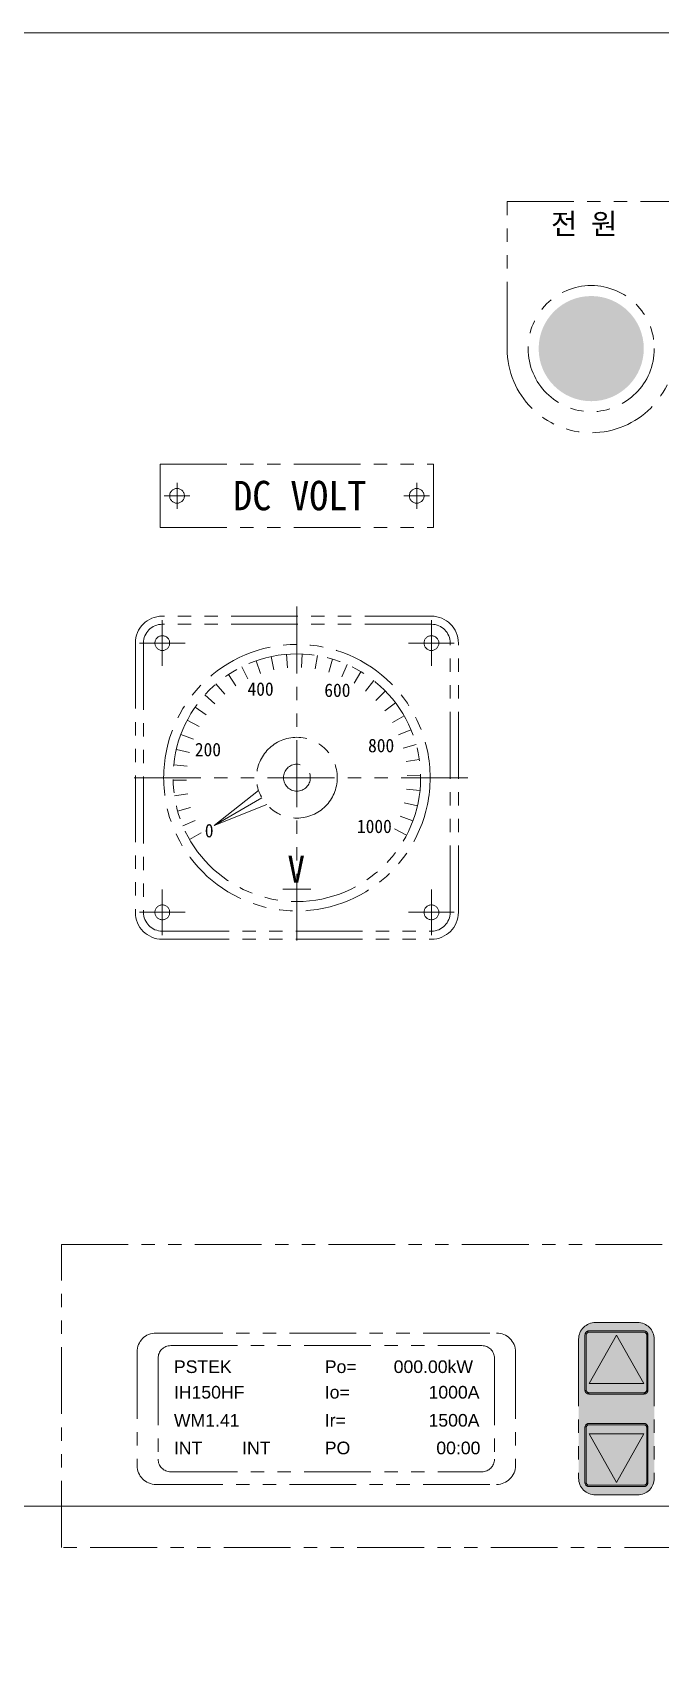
# Model space of a CAD drawing. Header units: millimetres. Extents: x -32759 to 129432, y 390 to 54305.
# Drawn here: x 15169.6 to 15318.8, y 22913 to 23303.2 of the extents above; entities that cross this region are included whole.
import ezdxf
from ezdxf.enums import TextEntityAlignment as Align

# ---------------------------------------------------------------- set-up
doc = ezdxf.new("R2010")
doc.units = ezdxf.units.MM
doc.linetypes.add('PHANTOM2', pattern=[31.75, 15.875, -3.175, 3.175, -3.175, 3.175, -3.175])
doc.linetypes.add('PHANTOMX2', pattern=[5, 2.5, -0.5, 0.5, -0.5, 0.5, -0.5])
doc.layers.add('_BODY', color=7, linetype='Continuous', lineweight=13)
doc.styles.add('HAN', font='')
doc.styles.add('ROAMNS', font='romans.shx', dxfattribs={"width": 0.8, "bigfont": 'whgtxt.shx'})
doc.styles.get("Standard").update_dxf_attribs({"font": 'arial.ttf'})
doc.styles.get('HAN').set_extended_font_data('GulimChe')
doc.dimstyles.new('20 작은 한덕_도면칫수', dxfattribs={"dimscale": 20, "dimtxt": 3.3, "dimasz": 3.5, "dimexe": 0.65, "dimexo": 1.25, "dimgap": 1, "dimtad": 1, "dimdec": 0, "dimdsep": 46, "dimtxsty": 'ROAMNS', "dimcen": 0, "dimclrd": 7, "dimclre": 7, "dimclrt": 2, "dimadec": 0, "dimazin": 2, "dimtp": 0.1, "dimtm": 0.1, "dimtfac": 0.71, "dimtdec": 0, "dimtmove": 0, "dimatfit": 3, "dimfxl": 1, "dimlwd": -1, "dimlwe": -1, "dimarcsym": 1})

# ---------------------------------------------------------------- blocks, each defined once
blk = doc.blocks.new('A$C3C491120')
at = {"linetype": 'PHANTOM2'}
blk.add_hatch(color=6, dxfattribs=at).paths.add_polyline_path([(113.5, 285, 1), (138.5, 285, 1)])
h = blk.add_hatch(color=6, dxfattribs=at)
h.paths.add_polyline_path([(141, 49.5, 0.414214), (137, 53.5), (127, 53.5, 0.414214), (123, 49.5), (123, 16.5, 0.414214), (127, 12.5), (137, 12.5, 0.414214), (141, 16.5)])
h.paths.add_polyline_path([(138.5, 36.5), (125.5, 36.5, -0.414214), (124.5, 37.5), (124.5, 50.5, -0.414214), (125.5, 51.5), (138.5, 51.5, -0.414214), (139.5, 50.5), (139.5, 37.5, -0.414214)], flags=16)
h.paths.add_polyline_path([(138.5, 36.8), (125.5, 36.8, -0.414214), (124.8, 37.5), (124.8, 50.5, -0.414214), (125.5, 51.2), (138.5, 51.2, -0.414214), (139.2, 50.5), (139.2, 37.5, -0.414214)], flags=0)
h.paths.add_polyline_path([(139.5, 28.5), (139.5, 15.5, -0.414214), (138.5, 14.5), (125.5, 14.5, -0.414214), (124.5, 15.5), (124.5, 28.5, -0.414214), (125.5, 29.5), (138.5, 29.5, -0.414214)], flags=16)
h.paths.add_polyline_path([(139.2, 28.5), (139.2, 15.5, -0.414214), (138.5, 14.8), (125.5, 14.8, -0.414214), (124.8, 15.5), (124.8, 28.5, -0.414214), (125.5, 29.2), (138.5, 29.2, -0.414214)], flags=0)
h.paths.add_polyline_path([(138.5, 39), (125.5, 39), (132, 50.5)], flags=0)
h.paths.add_polyline_path([(138.5, 27), (132, 15.5), (125.5, 27)], flags=0)
h = blk.add_hatch(color=6, dxfattribs=at)
h.paths.add_polyline_path([(132, 50.5), (125.5, 39), (138.5, 39)])
h.paths.add_polyline_path([(132, 15.5), (138.5, 27), (125.5, 27)])
at = {"color": 6, "linetype": 'PHANTOM2'}
for p, q in [((106, 320), (146, 320)), ((106, 285), (106, 320)), ((23.5, 257.5), (88.5, 257.5)), ((23.5, 257.5), (23.5, 242.5)), ((88.5, 257.5), (88.5, 242.5)), ((24.42, 250), (30.58, 250)), ((24.42, 250), (30.58, 250)), ((24.42, 250), (30.58, 250)), ((27.5, 253.08), (27.5, 246.92)), ((27.5, 253.08), (27.5, 246.92)), ((27.5, 253.08), (27.5, 246.92)), ((27.5, 253.08), (27.5, 246.92)), ((27.5, 253.08), (27.5, 246.92)), ((81.42, 250), (87.58, 250)), ((81.42, 250), (87.58, 250)), ((81.42, 250), (87.58, 250)), ((81.42, 250), (87.58, 250)), ((81.42, 250), (87.58, 250)), ((84.5, 253.08), (84.5, 246.92)), ((84.5, 253.08), (84.5, 246.92)), ((84.5, 253.08), (84.5, 246.92)), ((84.5, 253.08), (84.5, 246.92)), ((84.5, 253.08), (84.5, 246.92)), ((23.5, 242.5), (88.5, 242.5)), ((56, 223.66), (56, 142.34)), ((88, 221.4), (24, 221.4)), ((24, 220.42), (24, 209.58)), ((88, 219.48), (24, 219.48)), ((88, 220.42), (88, 209.58)), ((17.6, 215.29), (17.6, 150.34)), ((29.42, 215), (18.58, 215)), ((19.52, 215), (19.52, 151)), ((93.42, 215), (82.58, 215)), ((92.48, 151, 0), (92.48, 215, 0)), ((94.4, 151, 0), (94.4, 215, 0)), ((47.37, 207.78), (46.32, 210.8)), ((50.54, 208.67), (49.88, 211.8)), ((53.8, 209.15), (53.54, 212.34)), ((57.1, 209.22), (57.23, 212.41)), ((60.38, 208.87), (60.91, 212.03)), ((63.58, 208.12), (64.51, 211.18)), ((41.48, 204.86), (39.71, 207.52)), ((44.33, 206.5), (42.91, 209.37)), ((66.67, 206.97), (67.97, 209.89)), ((69.59, 205.44), (71.25, 208.18)), ((38.85, 202.86), (36.76, 205.29)), ((72.3, 203.56), (74.29, 206.07)), ((74.75, 201.36), (77.03, 203.6)), ((34.45, 197.98), (31.83, 199.8)), ((36.5, 200.56), (34.12, 202.7)), ((76.9, 198.86), (79.45, 200.8)), ((32.75, 195.16), (29.91, 196.64)), ((78.72, 196.12), (81.5, 197.72)), ((31.41, 192.15), (28.41, 193.26)), ((80.19, 193.17), (83.14, 194.41)), ((30.45, 188.99), (27.34, 189.72)), ((81.27, 190.06), (84.36, 190.92)), ((81.96, 186.83), (85.12, 187.3)), ((29.9, 185.74), (26.72, 186.08)), ((82.23, 183.55), (85.43, 183.62)), ((96.66, 183), (15.34, 183)), ((29.77, 182.45), (26.57, 182.38)), ((46.89, 179.98), (36.31, 171.63)), ((82.1, 180.26), (85.28, 179.92)), ((30.04, 179.17), (26.88, 178.7)), ((30.73, 175.94), (27.64, 175.08)), ((47.69, 178.2), (36.31, 171.63)), ((48.83, 176.62), (36.31, 171.63)), ((81.55, 177.01), (84.66, 176.28)), ((31.81, 172.83), (28.86, 171.59)), ((80.59, 173.85), (83.59, 172.74)), ((33.28, 169.88), (30.5, 168.28)), ((79.25, 170.84), (82.09, 169.36)), ((24, 156.42), (24, 145.58)), ((52.64, 156.53), (59.36, 156.53)), ((88, 156.42), (88, 145.58)), ((29.42, 151), (18.58, 151)), ((93.42, 151), (82.58, 151)), ((24, 146.52), (88, 146.52)), ((24, 144.6), (88, 144.6)), ((0, 72), (372, 72)), ((0, 0), (0, 72)), ((0, 72), (372, 72)), ((0, 0), (0, 72)), ((0, 72), (372, 72)), ((0, 0), (0, 72)), ((0, 72), (372, 72)), ((0, 0), (0, 72)), ((0, 72), (372, 72)), ((0, 0), (0, 72)), ((0, 72), (372, 72)), ((0, 0), (0, 72)), ((22.5, 51), (103.5, 51)), ((125.5, 51.5), (138.5, 51.5)), ((125.5, 51.2), (138.5, 51.2)), ((127, 53.5), (137, 53.5)), ((26, 48), (100, 48)), ((123, 49.5), (123, 16.5)), ((124.5, 50.5), (124.5, 37.5)), ((124.8, 50.5), (124.8, 37.5)), ((132, 50.5), (125.5, 39)), ((132, 50.5), (138.5, 39)), ((139.2, 50.5), (139.2, 37.5)), ((139.5, 50.5), (139.5, 37.5)), ((141, 49.5), (141, 16.5)), ((18, 46.5), (18, 19.5)), ((23, 45), (23, 21)), ((103, 45), (103, 21)), ((108, 46.5), (108, 19.5)), ((125.5, 39), (138.5, 39)), ((125.5, 36.8), (138.5, 36.8)), ((125.5, 36.5), (138.5, 36.5)), ((124.5, 15.5), (124.5, 28.5)), ((124.8, 15.5), (124.8, 28.5)), ((125.5, 29.5), (138.5, 29.5)), ((125.5, 29.2), (138.5, 29.2)), ((139.2, 15.5), (139.2, 28.5)), ((139.5, 15.5), (139.5, 28.5)), ((125.5, 27), (138.5, 27)), ((132, 15.5), (125.5, 27)), ((132, 15.5), (138.5, 27)), ((26, 18), (100, 18)), ((22.5, 15), (103.5, 15)), ((125.5, 14.8), (138.5, 14.8)), ((125.5, 14.5), (138.5, 14.5)), ((127, 12.5), (137, 12.5)), ((372, 0), (0, 0)), ((372, 0), (0, 0)), ((372, 0), (0, 0)), ((372, 0), (0, 0)), ((372, 0), (0, 0)), ((372, 0), (0, 0))]:
    blk.add_line(p, q, dxfattribs=at)
for centre, radius in [((126, 285), 15), ((126, 285), 15), ((126, 285), 15), ((27.5, 250), 1.75), ((84.5, 250), 1.75), ((24, 215), 1.76), ((56, 183), 31.68), ((88, 215), 1.76), ((56, 183), 29.44), ((56, 183), 9.6), ((56, 183), 3.2), ((24, 151), 1.76), ((88, 151), 1.76)]:
    blk.add_circle(centre, radius, dxfattribs=at)
for centre, radius, start, end in [((126, 285), 20, 180, 0), ((24, 215), 6.4, 90, 180), ((24, 215), 4.48, 90, 180), ((88, 215), 6.4, 0, 90), ((88, 215), 4.48, 0, 90), ((24, 151), 6.4, 180, 270), ((24, 151), 4.48, 180, 270), ((88, 151), 6.4, 270, 0), ((88, 151), 4.48, 270, 0), ((22.5, 46.5), 4.5, 90, 180), ((103.5, 46.5), 4.5, 0, 90), ((127, 49.5), 4, 90, 180), ((125.5, 50.5), 1, 90, 180), ((125.5, 50.5), 0.7, 90, 180), ((137, 49.5), 4, 0, 90), ((138.5, 50.5), 1, 0, 90), ((138.5, 50.5), 0.7, 0, 90), ((26, 45), 3, 90, 180), ((100, 45), 3, 0, 90), ((125.5, 37.5), 1, 180, 270), ((125.5, 37.5), 0.7, 180, 270), ((138.5, 37.5), 1, 270, 0), ((138.5, 37.5), 0.7, 270, 0), ((125.5, 28.5), 1, 90, 180), ((125.5, 28.5), 0.7, 90, 180), ((138.5, 28.5), 1, 0, 90), ((138.5, 28.5), 0.7, 0, 90), ((26, 21), 3, 180, 270), ((100, 21), 3, 270, 0), ((22.5, 19.5), 4.5, 180, 270), ((103.5, 19.5), 4.5, 270, 0), ((127, 16.5), 4, 180, 270), ((137, 16.5), 4, 270, 0), ((125.5, 15.5), 1, 180, 270), ((125.5, 15.5), 0.7, 180, 270), ((138.5, 15.5), 1, 270, 0), ((138.5, 15.5), 0.7, 270, 0)]:
    blk.add_arc(centre, radius, start, end, dxfattribs=at)
at = {"color": 6, "linetype": 'PHANTOM2', "style": 'HAN'}
for s, height, p in [('전 원', 5, (116.42, 312.14)), ('DC VOLT', 7, (40.86, 246.57)), ('V', 6.4, (53.77, 158.03))]:
    blk.add_text(s, height=height, dxfattribs=at).set_placement(p)
for s, p in [('400', (44.27, 205.68, -2066.5)), ('600', (62.53, 205.4, -2066.5)), ('200', (31.75, 191.29, -2066.5)), ('800', (72.94, 192.25, -2066.5)), ('0', (34.11, 172.02, -2066.5)), ('1000', (70.3, 173.05, -2066.5))]:
    blk.add_text(s, height=3.2, dxfattribs=at).set_placement(p, align=Align.TOP_LEFT)
at = {"color": 6, "linetype": 'PHANTOM2'}
for s, p in [('PSTEK', (26.76, 41.49)), ('Po=', (62.64, 41.49)), ('000.00kW', (79.02, 41.49)), ('IH150HF', (26.76, 35.42)), ('Io=', (62.64, 35.42)), ('1000A', (87.31, 35.42)), ('WM1.41', (26.76, 28.75)), ('Ir=', (62.64, 28.75)), ('1500A', (87.31, 28.75)), ('INT', (26.76, 22.18)), ('INT', (42.99, 22.18)), ('PO', (62.64, 22.18)), ('00:00', (89.16, 22.18))]:
    blk.add_text(s, height=3, dxfattribs=at).set_placement(p)
blk = doc.blocks.new('sdfgdgsgfsd')
at = {"color": 3}
blk.add_line((145180.15, 6016.72), (146180.15, 6016.72), dxfattribs=at)
blk.add_line((145180.15, 6016.72), (146180.15, 6016.72), dxfattribs=at)
at = {"color": 6, "linetype": 'PHANTOMX2', "ltscale": 100}
blk.add_arc((145240.15, 6016.72), 880, 270, 0, dxfattribs=at)
at = {"color": 6, "linetype": 'PHANTOM2', "ltscale": 40}
blk.add_blockref('A$C3C491120', (145444.15, 5656.65), dxfattribs=at)
blk = doc.blocks.new('*D1527')
at = {"color": 7, "linetype": 'ByBlock', "transparency": 16777216}
for p, q in [((258880.77, 142948.88), (254932.15, 142948.88)), ((254945.15, 135742.86), (254945.15, 142878.88)), ((265299.64, 135672.86), (254932.15, 135672.86))]:
    blk.add_line(p, q, dxfattribs=at)
at = {"color": 7, "transparency": 16777216}
for points in [[(254933.48, 142878.88), (254956.82, 142878.88), (254945.15, 142948.88)], [(254933.48, 135742.86), (254956.82, 135742.86), (254945.15, 135672.86)]]:
    blk.add_solid(points, dxfattribs=at)
at = {"layer": 'Defpoints', "color": 0, "transparency": 16777216}
for p in [(254945.15, 142948.88), (258905.77, 142948.88), (265324.64, 135672.86)]:
    blk.add_point(p, dxfattribs=at)
at = {"color": 2, "transparency": 16777216, "insert": (254892.15, 139310.87), "char_height": 66, "attachment_point": 5, "rotation": 90, "style": 'ROAMNS'}
blk.add_mtext('7276', dxfattribs=at)
blk = doc.blocks.new('*D1528')
at = {"color": 7, "linetype": 'ByBlock', "transparency": 16777216}
for p, q in [((257603.27, 140861.76), (255311.3, 140861.76)), ((255324.3, 135742.86), (255324.3, 140791.76)), ((265301.28, 135672.86), (255311.3, 135672.86))]:
    blk.add_line(p, q, dxfattribs=at)
at = {"color": 7, "transparency": 16777216}
for points in [[(255312.64, 140791.76), (255335.97, 140791.76), (255324.3, 140861.76)], [(255312.64, 135742.86), (255335.97, 135742.86), (255324.3, 135672.86)]]:
    blk.add_solid(points, dxfattribs=at)
at = {"layer": 'Defpoints', "color": 0, "transparency": 16777216}
for p in [(255324.3, 140861.76), (257628.27, 140861.76), (265326.28, 135672.86)]:
    blk.add_point(p, dxfattribs=at)
at = {"color": 2, "transparency": 16777216, "insert": (255271.3, 138267.31), "char_height": 66, "attachment_point": 5, "rotation": 90, "style": 'ROAMNS'}
blk.add_mtext('5189', dxfattribs=at)
blk = doc.blocks.new('sdfgsdfgcxvxbxcv')
blk.add_blockref('sdfgdgsgfsd', (118076.127, 130006.408))
for base, p1, p2, picture, middle in [((254945.149, 142948.879), (265324.638, 135672.858), (258905.774, 142948.879), '*D1527', (254892.149, 139310.868)), ((255324.304, 140861.761), (265326.278, 135672.858), (257628.273, 140861.761), '*D1528', (255271.304, 138267.31))]:
    dim = blk.add_linear_dim(base=base, p1=p1, p2=p2, angle=90, dimstyle='20 작은 한덕_도면칫수')
    dim.commit()
    dim.dimension.update_dxf_attribs({"geometry": picture, "text_midpoint": middle})

msp = doc.modelspace()

# ---------------------------------------------------------------- block references
at = {"layer": '_BODY'}
msp.add_blockref('sdfgsdfgcxvxbxcv', (-248343.91, -112719.97), dxfattribs=at)

doc.saveas('drawing.dxf')
